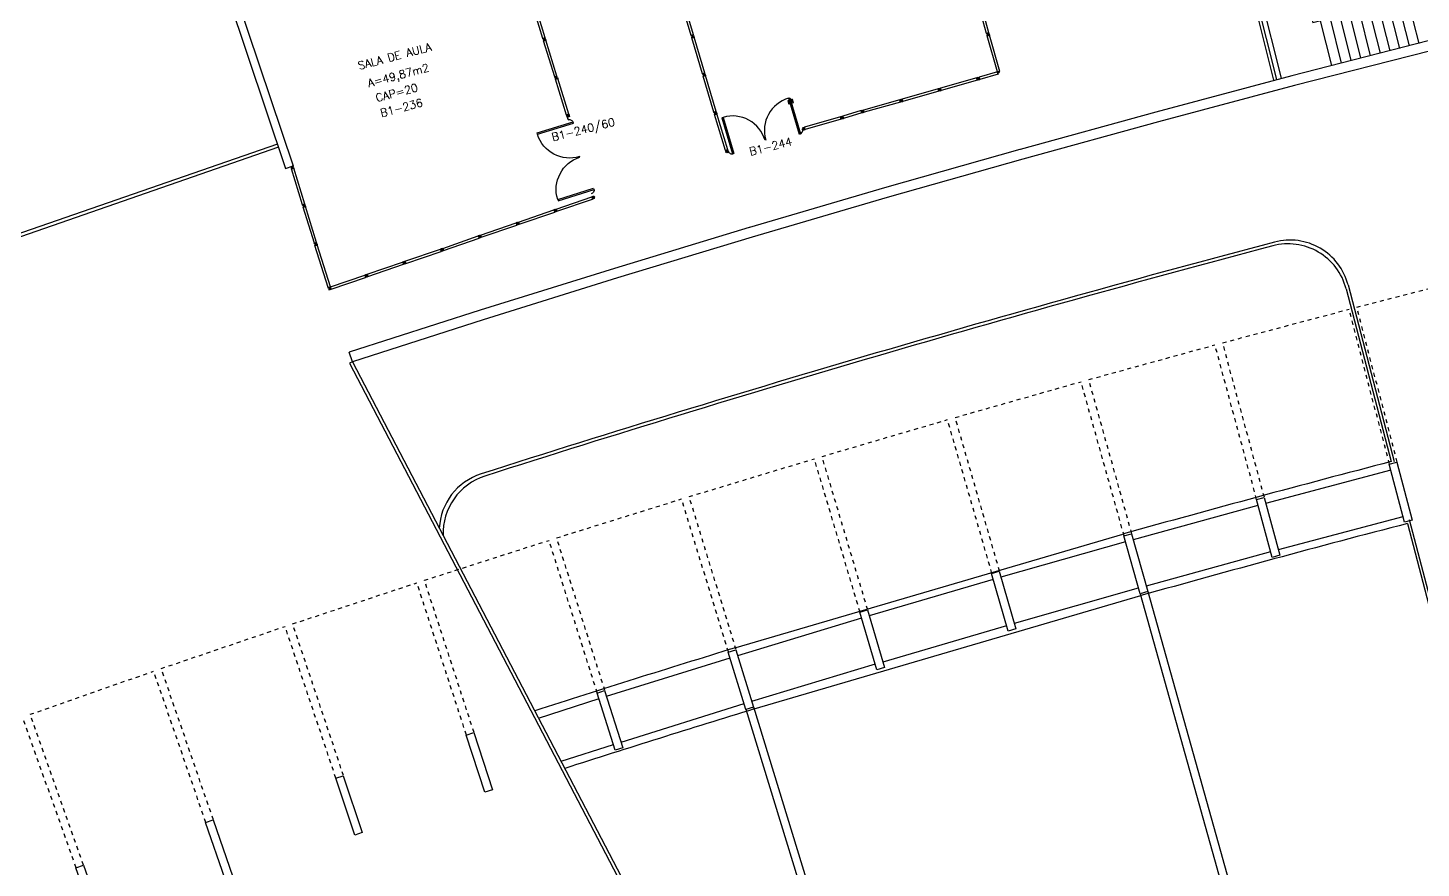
# Model space of a CAD drawing. Extents: x 26 to 324, y 73 to 188.
# Drawn here: x 44.13 to 78.96, y 129.01 to 150.01 of the extents above; entities that cross this region are included whole.
import ezdxf

# ---------------------------------------------------------------- set-up
doc = ezdxf.new("R2010")
doc.units = 0
doc.header["$LTSCALE"] = 0.01
doc.header["$MEASUREMENT"] = 0
doc.linetypes.add('HIDDEN2', pattern=[0.1875, 0.125, -0.0625])
doc.layers.get('0').update_dxf_attribs({"linetype": 'CONTINUOUS'})
for name, color, linetype in [('ALV', 2, 'CONTINUOUS'), ('BANC', 2, 'CONTINUOUS'), ('DIV', 2, 'CONTINUOUS'), ('ESC', 1, 'CONTINUOUS'), ('ESTR', 3, 'CONTINUOUS'), ('PISO', 1, 'CONTINUOUS'), ('PROJ', 1, 'HIDDEN2'), ('TEXTO', 2, 'CONTINUOUS'), ('TEXTO-ENDEREÇO', 2, 'CONTINUOUS'), ('ÁREA', 2, 'CONTINUOUS')]:
    doc.layers.add(name, color=color, linetype=linetype)
doc.styles.add('UNB-100', font='simplex.shx', dxfattribs={"height": 0.2})
doc.styles.add('UNB-100-1', font='simplex.shx', dxfattribs={"height": 0.2})

# ---------------------------------------------------------------- blocks, each defined once
blk = doc.blocks.new('PILAR-SLC')
blk.add_lwpolyline([(0.197, -26.487), (0.197, -27.987), (-0.003, -27.987), (-0.003, -26.487)], close=True)
blk = doc.blocks.new('DIVMT-SLC')
for p, q in [((-0.03, 0.03), (-0.03, 0.006)), ((-0.008, 0.03), (-0.03, 0.03)), ((-0.0185, 0.006), (-0.03, 0.006)), ((-0.0185, -0.006), (-0.0185, 0.006)), ((-0.008, 0.03), (-0.008, 0.02)), ((-0.008, 0.02), (0.008, 0.02)), ((-0.0051, 0), (0.0051, 0)), ((0.0051, 0), (-0.0051, 0)), ((-0.0051, 0), (0.0051, 0)), ((0, -0.0051), (0, 0.0051)), ((0, 0.0051), (0, -0.0051)), ((0.008, 0.03), (0.008, 0.02)), ((0.008, 0.03), (0.03, 0.03)), ((0.0205, 0.006), (0.03, 0.006)), ((0.0205, -0.006), (0.0205, 0.006)), ((0.0205, 0.006), (0.0205, -0.006)), ((0.0205, 0.006), (0.03, 0.006)), ((0.97, 0.03), (0.03, 0.03)), ((0.03, 0.006), (0.03, 0.03)), ((0.03, -0.03), (0.03, 0.03)), ((0.03, -0.005), (0.03, 0.005)), ((0.97, -0.03), (0.97, 0.03)), ((0.97, 0.03), (0.97, 0.009)), ((0.97, 0.009), (0.97, 0.027)), ((0.9795, 0.006), (0.97, 0.006)), ((0.97, -0.005), (0.97, 0.005)), ((0.9795, 0.006), (0.9795, -0.006)), ((1.0051, 0), (0.9949, 0)), ((1, 0.0051), (1, -0.0051)), ((-0.0185, -0.006), (-0.03, -0.006)), ((-0.03, -0.03), (-0.03, -0.006)), ((-0.008, -0.03), (-0.03, -0.03)), ((-0.008, -0.03), (-0.008, -0.02)), ((-0.008, -0.02), (0.008, -0.02)), ((0.008, -0.03), (0.008, -0.02)), ((0.008, -0.03), (0.03, -0.03)), ((0.0205, -0.006), (0.03, -0.006)), ((0.0205, -0.006), (0.03, -0.006)), ((0.03, -0.006), (0.03, -0.03)), ((0.97, -0.03), (0.03, -0.03)), ((0.9795, -0.006), (0.97, -0.006)), ((0.97, -0.009), (0.97, -0.027))]:
    blk.add_line(p, q)
blk = doc.blocks.new('MTT-SLC')
for p, q in [((-0.008, 0.03), (-0.03, 0.03)), ((-0.03, 0.03), (-0.03, 0.006)), ((-0.0185, 0.006), (-0.03, 0.006)), ((-0.0185, -0.006), (-0.0185, 0.006)), ((-0.008, 0.03), (-0.008, 0.02)), ((-0.008, 0.02), (0.008, 0.02)), ((-0.0051, 0), (0.0051, 0)), ((0, -0.0051), (0, 0.0051)), ((0.008, 0.03), (0.03, 0.03)), ((0.008, 0.03), (0.008, 0.02)), ((0.0205, -0.006), (0.0205, 0.006)), ((0.0205, 0.006), (0.03, 0.006)), ((0.03, 0.006), (0.03, 0.03)), ((-0.03, -0.03), (-0.03, -0.006)), ((-0.0185, -0.006), (-0.03, -0.006)), ((-0.008, -0.03), (-0.03, -0.03)), ((-0.008, -0.02), (0.008, -0.02)), ((-0.008, -0.03), (-0.008, -0.02)), ((0.008, -0.03), (0.008, -0.02)), ((0.008, -0.03), (0.03, -0.03)), ((0.0205, -0.006), (0.03, -0.006)), ((0.03, -0.006), (0.03, -0.03))]:
    blk.add_line(p, q)
blk = doc.blocks.new('PDVDP-SLC')
for p, q in [((0.112, 0.84), (0.112, -0.1)), ((0.147, 0.84), (0.112, 0.84)), ((0.147, 0.84), (0.147, -0.1)), ((1.853, 0.84), (1.888, 0.84)), ((1.853, 0.84), (1.853, -0.1)), ((1.888, 0.84), (1.888, -0.1)), ((0.009, 0), (-0.009, 0)), ((0, -0.012), (0, 0.01)), ((0.147, -0.1), (0.112, -0.1))]:
    blk.add_line(p, q)
for centre, radius, start, end in [((0.148, -0.002), 0.843, 0, 90), ((1.853, -0.002), 0.843, 90, 180), ((0.131, 0), 0.101, 180, 270), ((1.87, 0), 0.101, 270, 0)]:
    blk.add_arc(centre, radius, start, end)
blk = doc.blocks.new('ESCBSL-SLC')
for p, q in [((0.005, 3.105), (4.007, 3.105)), ((0.005, 3.105), (0.005, 2.905)), ((0.005, 2.905), (4.007, 2.905)), ((0.254, 1.755), (0.254, 2.905)), ((0.504, 1.755), (0.504, 2.905)), ((0.754, 1.755), (0.754, 2.905)), ((1.004, 1.755), (1.004, 2.905)), ((1.254, 1.755), (1.254, 2.905)), ((1.504, 1.755), (1.504, 2.905)), ((1.754, 1.755), (1.754, 2.905)), ((2.004, 1.755), (2.004, 2.905)), ((2.254, 1.755), (2.254, 2.905)), ((2.504, 1.755), (2.504, 2.905)), ((3.807, 2.905), (3.807, 0.005)), ((3.927, 2.905), (3.927, 0.005)), ((4.007, 3.105), (4.007, 0.005)), ((0.102, 1.755), (2.702, 1.755)), ((0.102, 1.755), (0.102, 1.655)), ((2.702, 1.755), (2.702, 1.152)), ((0.102, 1.655), (2.602, 1.655)), ((0.254, 1.555), (0.254, 1.655)), ((0.254, 1.555), (0.747, 1.555)), ((0.504, 1.555), (0.504, 1.655)), ((0.747, 1.555), (1.533, 1.555)), ((0.754, 1.555), (0.754, 1.655)), ((1.004, 1.555), (1.004, 1.655)), ((1.254, 1.555), (1.254, 1.655)), ((1.468, 1.555), (1.745, 1.555)), ((1.504, 1.555), (1.504, 1.655)), ((1.745, 1.555), (2.504, 1.555)), ((1.754, 1.555), (1.754, 1.655)), ((2.004, 1.555), (2.004, 1.655)), ((2.254, 1.555), (2.254, 1.655)), ((2.504, 1.252), (2.504, 1.655)), ((2.602, 1.655), (2.602, 1.252)), ((0.102, 1.252), (2.602, 1.252)), ((0.102, 1.252), (0.102, 1.152)), ((0.102, 1.152), (2.702, 1.152)), ((0.254, 1.352), (2.504, 1.352)), ((0.254, 1.252), (0.254, 1.352)), ((0.254, 0.005), (0.254, 1.152)), ((0.504, 1.252), (0.504, 1.352)), ((0.504, 0.005), (0.504, 1.152)), ((0.754, 1.252), (0.754, 1.352)), ((0.754, 0.005), (0.754, 1.152)), ((1.004, 1.252), (1.004, 1.352)), ((1.004, 0.005), (1.004, 1.152)), ((1.254, 1.252), (1.254, 1.352)), ((1.254, 0.005), (1.254, 1.152)), ((1.504, 1.252), (1.504, 1.352)), ((1.504, 0.005), (1.504, 1.152)), ((1.754, 1.252), (1.754, 1.352)), ((1.754, 0.005), (1.754, 1.152)), ((2.004, 1.252), (2.004, 1.352)), ((2.004, 0.005), (2.004, 1.152)), ((2.254, 1.252), (2.254, 1.352)), ((2.254, 0.005), (2.254, 1.152)), ((2.504, 0.005), (2.504, 1.152))]:
    blk.add_line(p, q)

msp = doc.modelspace()

# ---------------------------------------------------------------- linework, layer by layer
at = {"layer": 'ALV'}
for p, q in [((47.325, 156.164), (50.573, 146.494)), ((47.515, 156.228), (50.763, 146.558)), ((50.573, 146.494), (50.763, 146.558))]:
    msp.add_line(p, q, dxfattribs=at)
at = {"layer": 'BANC'}
for p, q in [((79.135, 149.68), (75.727, 148.806)), ((79.199, 149.438), (75.791, 148.564)), ((75.727, 148.806), (72.326, 147.902)), ((75.791, 148.564), (72.391, 147.661)), ((72.324, 147.902), (68.932, 146.969)), ((72.391, 147.661), (68.998, 146.728)), ((50.368, 147.102), (36.954, 142.449)), ((50.395, 147.027), (36.98, 142.373)), ((68.93, 146.969), (65.545, 146.007)), ((68.998, 146.728), (65.613, 145.767)), ((65.543, 146.007), (62.167, 145.017)), ((65.613, 145.767), (62.237, 144.777)), ((62.165, 145.016), (58.797, 143.998)), ((62.237, 144.777), (58.869, 143.758)), ((58.795, 143.997), (55.436, 142.95)), ((58.795, 143.997), (55.436, 142.95)), ((58.869, 143.758), (55.51, 142.711)), ((58.869, 143.758), (55.51, 142.711)), ((55.434, 142.949), (52.167, 141.9)), ((55.51, 142.711), (52.243, 141.662)), ((52.243, 141.662), (52.167, 141.9)), ((52.243, 141.662), (52.172, 141.625)), ((52.172, 141.625), (69.683, 108.125)), ((52.243, 141.662), (69.754, 108.162))]:
    msp.add_line(p, q, dxfattribs=at)
at = {"layer": 'DIV'}
for p, q in [((67.87, 148.764), (67.849, 148.758)), ((67.849, 148.758), (67.856, 148.735)), ((67.867, 148.738), (67.856, 148.735)), ((67.87, 148.727), (67.859, 148.724)), ((67.865, 148.701), (67.859, 148.724)), ((67.887, 148.707), (67.865, 148.701)), ((67.87, 148.727), (67.867, 148.738)), ((67.87, 148.764), (67.873, 148.755)), ((67.873, 148.755), (67.888, 148.759)), ((67.881, 148.736), (67.891, 148.739)), ((67.891, 148.739), (67.881, 148.736)), ((67.881, 148.736), (67.891, 148.739)), ((67.884, 148.716), (67.899, 148.721)), ((67.887, 148.707), (67.884, 148.716)), ((67.885, 148.743), (67.887, 148.733)), ((67.887, 148.733), (67.885, 148.743)), ((67.886, 148.769), (67.907, 148.775)), ((67.886, 148.769), (67.888, 148.759)), ((67.902, 148.711), (67.899, 148.721)), ((67.902, 148.711), (67.923, 148.717)), ((67.904, 148.749), (67.913, 148.752)), ((67.904, 148.749), (67.913, 148.752)), ((67.904, 148.749), (67.907, 148.738)), ((67.907, 148.738), (67.904, 148.749)), ((68.366, 148.905), (67.907, 148.775)), ((67.923, 148.717), (67.907, 148.775)), ((67.913, 148.752), (67.907, 148.775)), ((67.907, 148.738), (67.917, 148.74)), ((67.907, 148.738), (67.917, 148.74)), ((67.916, 148.741), (67.914, 148.751)), ((67.917, 148.74), (67.923, 148.717)), ((68.382, 148.847), (67.923, 148.717)), ((68.382, 148.847), (68.366, 148.905)), ((68.366, 148.905), (68.372, 148.885)), ((68.372, 148.885), (68.367, 148.902)), ((68.382, 148.885), (68.373, 148.882)), ((68.376, 148.872), (68.373, 148.881)), ((68.385, 148.873), (68.376, 148.871)), ((68.377, 148.868), (68.382, 148.85)), ((68.382, 148.885), (68.385, 148.873)), ((68.408, 148.886), (68.398, 148.883)), ((68.402, 148.889), (68.404, 148.88)), ((63.124, 148.191), (63.162, 148.202)), ((63.124, 148.191), (63.15, 148.105)), ((63.136, 148.184), (63.165, 148.193)), ((63.136, 148.184), (63.16, 148.107)), ((63.16, 148.107), (63.15, 148.105)), ((63.234, 148.224), (63.196, 148.212)), ((63.227, 148.212), (63.199, 148.203)), ((63.227, 148.212), (63.251, 148.135)), ((63.234, 148.224), (63.26, 148.138)), ((63.251, 148.135), (63.26, 148.138)), ((57.594, 147.831), (57.611, 147.773)), ((57.6, 147.811), (57.595, 147.828)), ((57.61, 147.81), (57.601, 147.808)), ((57.601, 147.807), (57.604, 147.797)), ((57.613, 147.799), (57.604, 147.796)), ((57.605, 147.793), (57.61, 147.776)), ((57.611, 147.773), (57.605, 147.793)), ((57.613, 147.799), (57.61, 147.81)), ((57.669, 147.791), (57.612, 147.773)), ((57.669, 147.791), (57.612, 147.773)), ((57.612, 147.773), (57.632, 147.779)), ((57.612, 147.773), (57.632, 147.779)), ((57.632, 147.779), (57.615, 147.774)), ((57.632, 147.779), (57.615, 147.774)), ((57.627, 147.809), (57.637, 147.812)), ((57.637, 147.813), (57.628, 147.809)), ((57.633, 147.806), (57.63, 147.816)), ((57.634, 147.806), (57.631, 147.816)), ((57.632, 147.789), (57.643, 147.793)), ((57.632, 147.789), (57.643, 147.793)), ((57.632, 147.789), (57.635, 147.78)), ((57.632, 147.789), (57.635, 147.78)), ((57.645, 147.783), (57.636, 147.78)), ((57.645, 147.783), (57.636, 147.78)), ((57.643, 147.793), (57.646, 147.784)), ((57.643, 147.793), (57.646, 147.784)), ((57.649, 147.785), (57.666, 147.79)), ((57.649, 147.785), (57.666, 147.79)), ((57.651, 147.822), (57.66, 147.825)), ((57.651, 147.822), (57.66, 147.825)), ((57.655, 147.811), (57.651, 147.822)), ((57.655, 147.811), (57.651, 147.822)), ((57.653, 147.848), (57.671, 147.791)), ((57.653, 147.848), (57.671, 147.791)), ((57.659, 147.828), (57.654, 147.845)), ((57.659, 147.828), (57.654, 147.845)), ((57.655, 147.811), (57.664, 147.813)), ((57.655, 147.811), (57.664, 147.813)), ((57.66, 147.824), (57.663, 147.814)), ((57.66, 147.824), (57.663, 147.814)), ((57.665, 147.811), (57.67, 147.793)), ((57.671, 147.791), (57.665, 147.811)), ((57.665, 147.811), (57.67, 147.793)), ((57.671, 147.791), (57.665, 147.811)), ((64.468, 147.794), (64.447, 147.787)), ((64.447, 147.787), (64.454, 147.764)), ((64.465, 147.768), (64.454, 147.764)), ((64.468, 147.756), (64.457, 147.753)), ((64.464, 147.73), (64.457, 147.753)), ((64.485, 147.736), (64.464, 147.73)), ((64.468, 147.756), (64.465, 147.768)), ((64.468, 147.794), (64.471, 147.784)), ((64.471, 147.784), (64.486, 147.788)), ((64.48, 147.766), (64.489, 147.768)), ((64.489, 147.768), (64.48, 147.766)), ((64.48, 147.766), (64.489, 147.768)), ((64.482, 147.746), (64.498, 147.75)), ((64.485, 147.736), (64.482, 147.746)), ((64.483, 147.772), (64.486, 147.762)), ((64.486, 147.762), (64.483, 147.772)), ((64.484, 147.798), (64.505, 147.804)), ((64.484, 147.798), (64.486, 147.788)), ((64.501, 147.74), (64.498, 147.75)), ((64.501, 147.74), (64.522, 147.747)), ((64.502, 147.779), (64.512, 147.781)), ((64.502, 147.779), (64.512, 147.781)), ((64.502, 147.779), (64.506, 147.767)), ((64.506, 147.767), (64.502, 147.779)), ((64.963, 147.939), (64.505, 147.804)), ((64.522, 147.747), (64.505, 147.804)), ((64.512, 147.781), (64.505, 147.804)), ((64.506, 147.767), (64.515, 147.77)), ((64.506, 147.767), (64.515, 147.77)), ((64.515, 147.771), (64.512, 147.78)), ((64.515, 147.77), (64.522, 147.747)), ((64.98, 147.881), (64.522, 147.747)), ((64.963, 147.939), (64.969, 147.918)), ((64.98, 147.881), (64.963, 147.939)), ((64.969, 147.918), (64.964, 147.936)), ((64.979, 147.918), (64.97, 147.916)), ((64.973, 147.905), (64.97, 147.915)), ((64.982, 147.907), (64.973, 147.904)), ((64.974, 147.901), (64.979, 147.884)), ((64.979, 147.918), (64.982, 147.907)), ((65.005, 147.92), (64.995, 147.917)), ((64.999, 147.923), (65.002, 147.913)), ((51.292, 144.628), (51.315, 144.635)), ((51.298, 144.607), (51.292, 144.628)), ((51.298, 144.607), (51.308, 144.61)), ((51.303, 144.592), (51.313, 144.595)), ((51.303, 144.592), (51.309, 144.571)), ((51.308, 144.61), (51.313, 144.595)), ((51.309, 144.571), (51.367, 144.588)), ((51.332, 144.578), (51.309, 144.571)), ((51.64, 143.517), (51.309, 144.571)), ((51.318, 144.624), (51.315, 144.635)), ((51.318, 144.624), (51.33, 144.628)), ((51.324, 144.607), (51.334, 144.61)), ((51.334, 144.61), (51.324, 144.607)), ((51.349, 144.646), (51.326, 144.639)), ((51.33, 144.628), (51.326, 144.639)), ((51.328, 144.613), (51.331, 144.603)), ((51.331, 144.603), (51.328, 144.613)), ((51.328, 144.613), (51.331, 144.603)), ((51.33, 144.587), (51.341, 144.59)), ((51.341, 144.59), (51.33, 144.587)), ((51.33, 144.587), (51.332, 144.578)), ((51.33, 144.587), (51.332, 144.578)), ((51.333, 144.578), (51.343, 144.581)), ((51.341, 144.59), (51.344, 144.581)), ((51.341, 144.59), (51.344, 144.581)), ((51.344, 144.581), (51.367, 144.588)), ((51.356, 144.625), (51.346, 144.622)), ((51.346, 144.622), (51.351, 144.606)), ((51.356, 144.625), (51.349, 144.646)), ((51.36, 144.609), (51.351, 144.606)), ((51.36, 144.609), (51.367, 144.588)), ((51.698, 143.534), (51.367, 144.588)), ((55.41, 144.818), (55.389, 144.811)), ((55.389, 144.811), (55.409, 144.755)), ((55.397, 144.789), (55.389, 144.811)), ((55.406, 144.792), (55.397, 144.789)), ((55.406, 144.792), (55.397, 144.789)), ((55.397, 144.788), (55.401, 144.778)), ((55.41, 144.78), (55.401, 144.777)), ((55.41, 144.78), (55.401, 144.777)), ((55.401, 144.777), (55.409, 144.755)), ((55.41, 144.78), (55.406, 144.792)), ((55.406, 144.792), (55.41, 144.78)), ((55.43, 144.762), (55.409, 144.755)), ((55.41, 144.818), (55.413, 144.809)), ((55.429, 144.814), (55.413, 144.809)), ((55.432, 144.794), (55.423, 144.791)), ((55.423, 144.791), (55.432, 144.794)), ((55.432, 144.794), (55.423, 144.791)), ((55.425, 144.824), (55.446, 144.831)), ((55.425, 144.824), (55.429, 144.814)), ((55.429, 144.788), (55.426, 144.798)), ((55.426, 144.798), (55.429, 144.788)), ((55.442, 144.776), (55.426, 144.771)), ((55.43, 144.762), (55.426, 144.771)), ((55.445, 144.767), (55.442, 144.776)), ((55.443, 144.804), (55.454, 144.808)), ((55.443, 144.804), (55.447, 144.793)), ((55.445, 144.767), (55.466, 144.774)), ((55.446, 144.831), (55.454, 144.808)), ((55.447, 144.793), (55.458, 144.797)), ((55.466, 144.774), (55.458, 144.797)), ((54.466, 144.486), (54.446, 144.479)), ((54.446, 144.479), (54.466, 144.422)), ((54.454, 144.456), (54.446, 144.479)), ((54.463, 144.459), (54.454, 144.456)), ((54.463, 144.459), (54.454, 144.456)), ((54.454, 144.455), (54.457, 144.446)), ((54.467, 144.448), (54.458, 144.445)), ((54.467, 144.448), (54.458, 144.445)), ((54.458, 144.445), (54.466, 144.422)), ((54.467, 144.448), (54.463, 144.459)), ((54.463, 144.459), (54.467, 144.448)), ((54.466, 144.486), (54.47, 144.477)), ((54.486, 144.429), (54.466, 144.422)), ((54.485, 144.482), (54.47, 144.477)), ((54.489, 144.462), (54.479, 144.459)), ((54.479, 144.459), (54.489, 144.462)), ((54.489, 144.462), (54.479, 144.459)), ((54.482, 144.491), (54.502, 144.499)), ((54.482, 144.491), (54.485, 144.482)), ((54.486, 144.456), (54.482, 144.465)), ((54.482, 144.465), (54.486, 144.456)), ((54.498, 144.444), (54.483, 144.439)), ((54.486, 144.429), (54.483, 144.439)), ((54.502, 144.435), (54.498, 144.444)), ((54.499, 144.472), (54.51, 144.476)), ((54.499, 144.472), (54.503, 144.461)), ((54.502, 144.499), (54.51, 144.476)), ((54.502, 144.435), (54.522, 144.442)), ((54.503, 144.461), (54.514, 144.465)), ((54.522, 144.442), (54.514, 144.465)), ((51.698, 143.534), (52.555, 143.83)), ((52.575, 143.837), (52.555, 143.83)), ((52.562, 143.807), (52.555, 143.83)), ((52.555, 143.83), (52.574, 143.773)), ((52.575, 143.837), (52.579, 143.827)), ((52.594, 143.833), (52.579, 143.827)), ((52.59, 143.842), (52.611, 143.849)), ((52.59, 143.842), (52.594, 143.833)), ((52.608, 143.823), (52.619, 143.826)), ((52.611, 143.849), (52.619, 143.826)), ((51.64, 143.517), (51.663, 143.524)), ((51.647, 143.496), (51.64, 143.517)), ((51.647, 143.496), (51.656, 143.499)), ((51.652, 143.48), (51.661, 143.483)), ((51.652, 143.48), (51.658, 143.459)), ((51.656, 143.499), (51.661, 143.483)), ((51.658, 143.459), (51.715, 143.477)), ((51.667, 143.513), (51.663, 143.524)), ((51.667, 143.513), (51.678, 143.516)), ((51.673, 143.495), (51.683, 143.498)), ((51.698, 143.534), (51.675, 143.527)), ((51.678, 143.516), (51.675, 143.527)), ((51.676, 143.502), (51.679, 143.492)), ((51.679, 143.492), (51.676, 143.502)), ((51.676, 143.502), (51.679, 143.492)), ((51.678, 143.475), (51.69, 143.479)), ((51.69, 143.479), (51.678, 143.475)), ((51.678, 143.475), (51.681, 143.466)), ((51.678, 143.475), (51.681, 143.466)), ((51.69, 143.479), (51.692, 143.47)), ((51.69, 143.479), (51.692, 143.47)), ((51.692, 143.47), (51.715, 143.477)), ((51.704, 143.513), (51.695, 143.51)), ((51.695, 143.51), (51.699, 143.495)), ((51.704, 143.513), (51.698, 143.534)), ((51.709, 143.498), (51.699, 143.495)), ((51.709, 143.498), (51.715, 143.477)), ((51.715, 143.477), (52.574, 143.773)), ((52.571, 143.81), (52.562, 143.807)), ((52.571, 143.81), (52.562, 143.807)), ((52.563, 143.806), (52.566, 143.797)), ((52.575, 143.799), (52.566, 143.796)), ((52.575, 143.799), (52.566, 143.796)), ((52.566, 143.796), (52.574, 143.773)), ((52.571, 143.81), (52.575, 143.799)), ((52.575, 143.799), (52.571, 143.81)), ((52.595, 143.78), (52.574, 143.773)), ((52.598, 143.813), (52.588, 143.809)), ((52.588, 143.809), (52.598, 143.813)), ((52.598, 143.813), (52.588, 143.809)), ((52.591, 143.816), (52.594, 143.806)), ((52.594, 143.806), (52.591, 143.816)), ((52.607, 143.795), (52.592, 143.79)), ((52.595, 143.78), (52.592, 143.79)), ((52.61, 143.785), (52.607, 143.795)), ((52.608, 143.823), (52.612, 143.811)), ((52.61, 143.785), (52.631, 143.792)), ((52.612, 143.811), (52.623, 143.815)), ((52.631, 143.792), (52.623, 143.815)), ((51.681, 143.466), (51.658, 143.459)), ((51.682, 143.467), (51.691, 143.47))]:
    msp.add_line(p, q, dxfattribs=at)
at = {"layer": 'PISO'}
for p, q in [((77.082, 143.488), (78.209, 139.17)), ((77.129, 143.584), (78.281, 139.173)), ((75.076, 138.131), (78.204, 138.962)), ((71.764, 137.222), (74.885, 138.079)), ((75.39, 136.973), (78.504, 137.8)), ((78.613, 137.622), (82.374, 123.221)), ((78.66, 137.722), (82.452, 123.199)), ((61.839, 134.523), (71.499, 137.355)), ((68.46, 136.285), (71.574, 137.169)), ((72.088, 136.066), (75.196, 136.92)), ((65.165, 135.319), (68.27, 136.23)), ((62.289, 132.988), (71.949, 135.82)), ((68.794, 135.132), (71.894, 136.012)), ((71.935, 135.868), (76.015, 121.267)), ((72.128, 135.922), (76.207, 121.321)), ((61.877, 134.326), (64.975, 135.263)), ((65.508, 134.169), (68.601, 135.076)), ((58.599, 133.304), (61.689, 134.268)), ((62.231, 133.179), (65.315, 134.112)), ((56.897, 132.759), (58.41, 133.245)), ((58.962, 132.161), (62.038, 133.12)), ((66.681, 118.687), (62.274, 133.035)), ((66.49, 118.628), (62.083, 132.977)), ((57.461, 131.68), (58.77, 132.1))]:
    msp.add_line(p, q, dxfattribs=at)
for centre, radius, start, end in [((180.204, -251.291), 409.609, 104.84021, 107.731), ((180.204, -251.291), 409.529, 104.85008, 107.7204), ((75.63, 143.11), 1.5, 14.6341, 104.8501), ((75.678, 143.205), 1.5, 14.6341, 104.8402), ((180.204, -251.291), 403.563, 104.63951, 105.62357), ((55.915, 137.431), 1.5, 107.731, 177.2703), ((56.012, 137.378), 1.5, 107.7204, 182.2336), ((180.204, -251.291), 401.963, 104.63953, 105.62363), ((180.204, -251.291), 403.563, 107.05859, 107.80533), ((180.204, -251.291), 401.963, 107.05853, 107.76597)]:
    msp.add_arc(centre, radius, start, end, dxfattribs=at)
at = {"layer": 'PROJ'}
for p, q in [((77.348, 143.028), (80.515, 143.84)), ((73.995, 142.138), (77.155, 142.977)), ((78.165, 139.107), (77.155, 142.977)), ((78.359, 139.158), (77.348, 143.028)), ((70.649, 141.219), (73.802, 142.086)), ((74.845, 138.224), (73.802, 142.086)), ((75.038, 138.276), (73.995, 142.138)), ((67.311, 140.272), (70.456, 141.165)), ((71.533, 137.313), (70.456, 141.165)), ((71.725, 137.367), (70.649, 141.219)), ((63.982, 139.297), (67.119, 140.217)), ((68.228, 136.374), (67.119, 140.217)), ((68.42, 136.429), (67.311, 140.272)), ((65.124, 135.463), (63.982, 139.297)), ((60.661, 138.293), (63.79, 139.24)), ((64.932, 135.406), (63.79, 139.24)), ((61.835, 134.47), (60.661, 138.293)), ((57.348, 137.262), (60.47, 138.235)), ((61.644, 134.411), (60.47, 138.235)), ((58.555, 133.448), (57.348, 137.262)), ((54.045, 136.202), (57.158, 137.201)), ((58.364, 133.388), (57.158, 137.201)), ((55.284, 132.398), (54.045, 136.202)), ((50.75, 135.113), (53.855, 136.14)), ((55.094, 132.336), (53.855, 136.14)), ((47.465, 133.997), (50.561, 135.05)), ((51.832, 131.257), (50.561, 135.05)), ((52.022, 131.321), (50.75, 135.113)), ((44.19, 132.853), (47.276, 133.932)), ((48.58, 130.151), (47.276, 133.932)), ((48.769, 130.216), (47.465, 133.997)), ((45.337, 129.016), (44.001, 132.786)), ((45.526, 129.083), (44.19, 132.853))]:
    msp.add_line(p, q, dxfattribs=at)

# ---------------------------------------------------------------- block references
at = {"layer": 'DIV'}
for name, p, rotation in [('DIVMT-SLC', (60.462, 150.756), 286.6635824361736), ('DIVMT-SLC', (67.864, 150.811), 285.5771914554263), ('DIVMT-SLC', (56.75, 150.678), 287.0876233025546), ('DIVMT-SLC', (57.043, 149.722), 287.1513824361735), ('DIVMT-SLC', (60.748, 149.798), 286.6026464034054), ('DIVMT-SLC', (68.132, 149.847), 285.7258717924965), ('DIVMT-SLC', (57.337, 148.766), 287.1513824361735), ('DIVMT-SLC', (61.034, 148.84), 286.5527914554264), ('DIVMT-SLC', (66.924, 148.464), 15.87370280682599), ('DIVMT-SLC', (65.962, 148.191), 15.81781818258702), ('PDVDP-SLC', (61.606, 146.923), 16.34718178664203), ('DIVMT-SLC', (65, 147.918), 15.86599133985458), ('DIVMT-SLC', (61.318, 147.881), 286.7014717924965), ('DIVMT-SLC', (63.525, 147.485), 16.36150280682602), ('MTT-SLC', (61.606, 146.923), 17.01316818645655), ('DIVMT-SLC', (50.742, 146.52), 287.1513824361735), ('DIVMT-SLC', (51.036, 145.564), 287.1513824361735), ('DIVMT-SLC', (58.265, 145.768), 198.9622173164669), ('DIVMT-SLC', (57.319, 145.443), 198.9622173164669), ('DIVMT-SLC', (56.373, 145.118), 198.9622173164669), ('DIVMT-SLC', (55.427, 144.792), 199.3858902848563), ('DIVMT-SLC', (53.538, 144.137), 199.018309381638), ('DIVMT-SLC', (54.484, 144.461), 198.8980902848563)]:
    msp.add_blockref(name, p, dxfattribs=dict(at, rotation=rotation))
at = {"layer": 'DIV', "xscale": -1, "rotation": 107.2305874161908}
msp.add_blockref('PDVDP-SLC', (57.629, 147.739), dxfattribs=at)
at = {"layer": 'ESC', "xscale": -1, "rotation": 14.11094661484598}
msp.add_blockref('ESCBSL-SLC', (79.154, 149.673), dxfattribs=at)
at = {"layer": 'ESTR'}
for p, rotation in [((71.47, 164.734), 14.63414634146342), ((67.932, 163.793), 15.1219512195122), ((64.402, 162.822), 15.60975609756098), ((60.88, 161.821), 16.09756097560975), ((57.368, 160.79), 16.58536585365854), ((53.864, 159.729), 17.07317073170732), ((50.369, 158.639), 17.5609756097561), ((46.884, 157.519), 18.04878048780487), ((43.408, 156.369), 18.53658536585365), ((39.942, 155.189), 19.02439024390243), ((36.487, 153.981), 19.51219512195119)]:
    msp.add_blockref('PILAR-SLC', p, dxfattribs=dict(at, rotation=rotation))

# ---------------------------------------------------------------- texts
at = {"layer": 'TEXTO', "style": 'UNB-100'}
for s, p in [('SALA DE AULA', (52.413, 148.96)), ('CAP=20', (52.855, 148.154)), ('B1-236', (52.97, 147.776))]:
    msp.add_text(s, height=0.2, rotation=14.808, dxfattribs=at).set_placement(p)
at = {"layer": 'TEXTO-ENDEREÇO', "style": 'UNB-100-1'}
for s, p in [('B1-240/60', (57.251, 147.173)), ('B1-244', (62.194, 146.814))]:
    msp.add_text(s, height=0.2, rotation=14.0866, dxfattribs=at).set_placement(p)
at = {"layer": 'ÁREA', "style": 'UNB-100'}
msp.add_text('A=49,87m2', height=0.2, rotation=14.808, dxfattribs=at).set_placement((52.656, 148.525))

doc.saveas('drawing.dxf')
